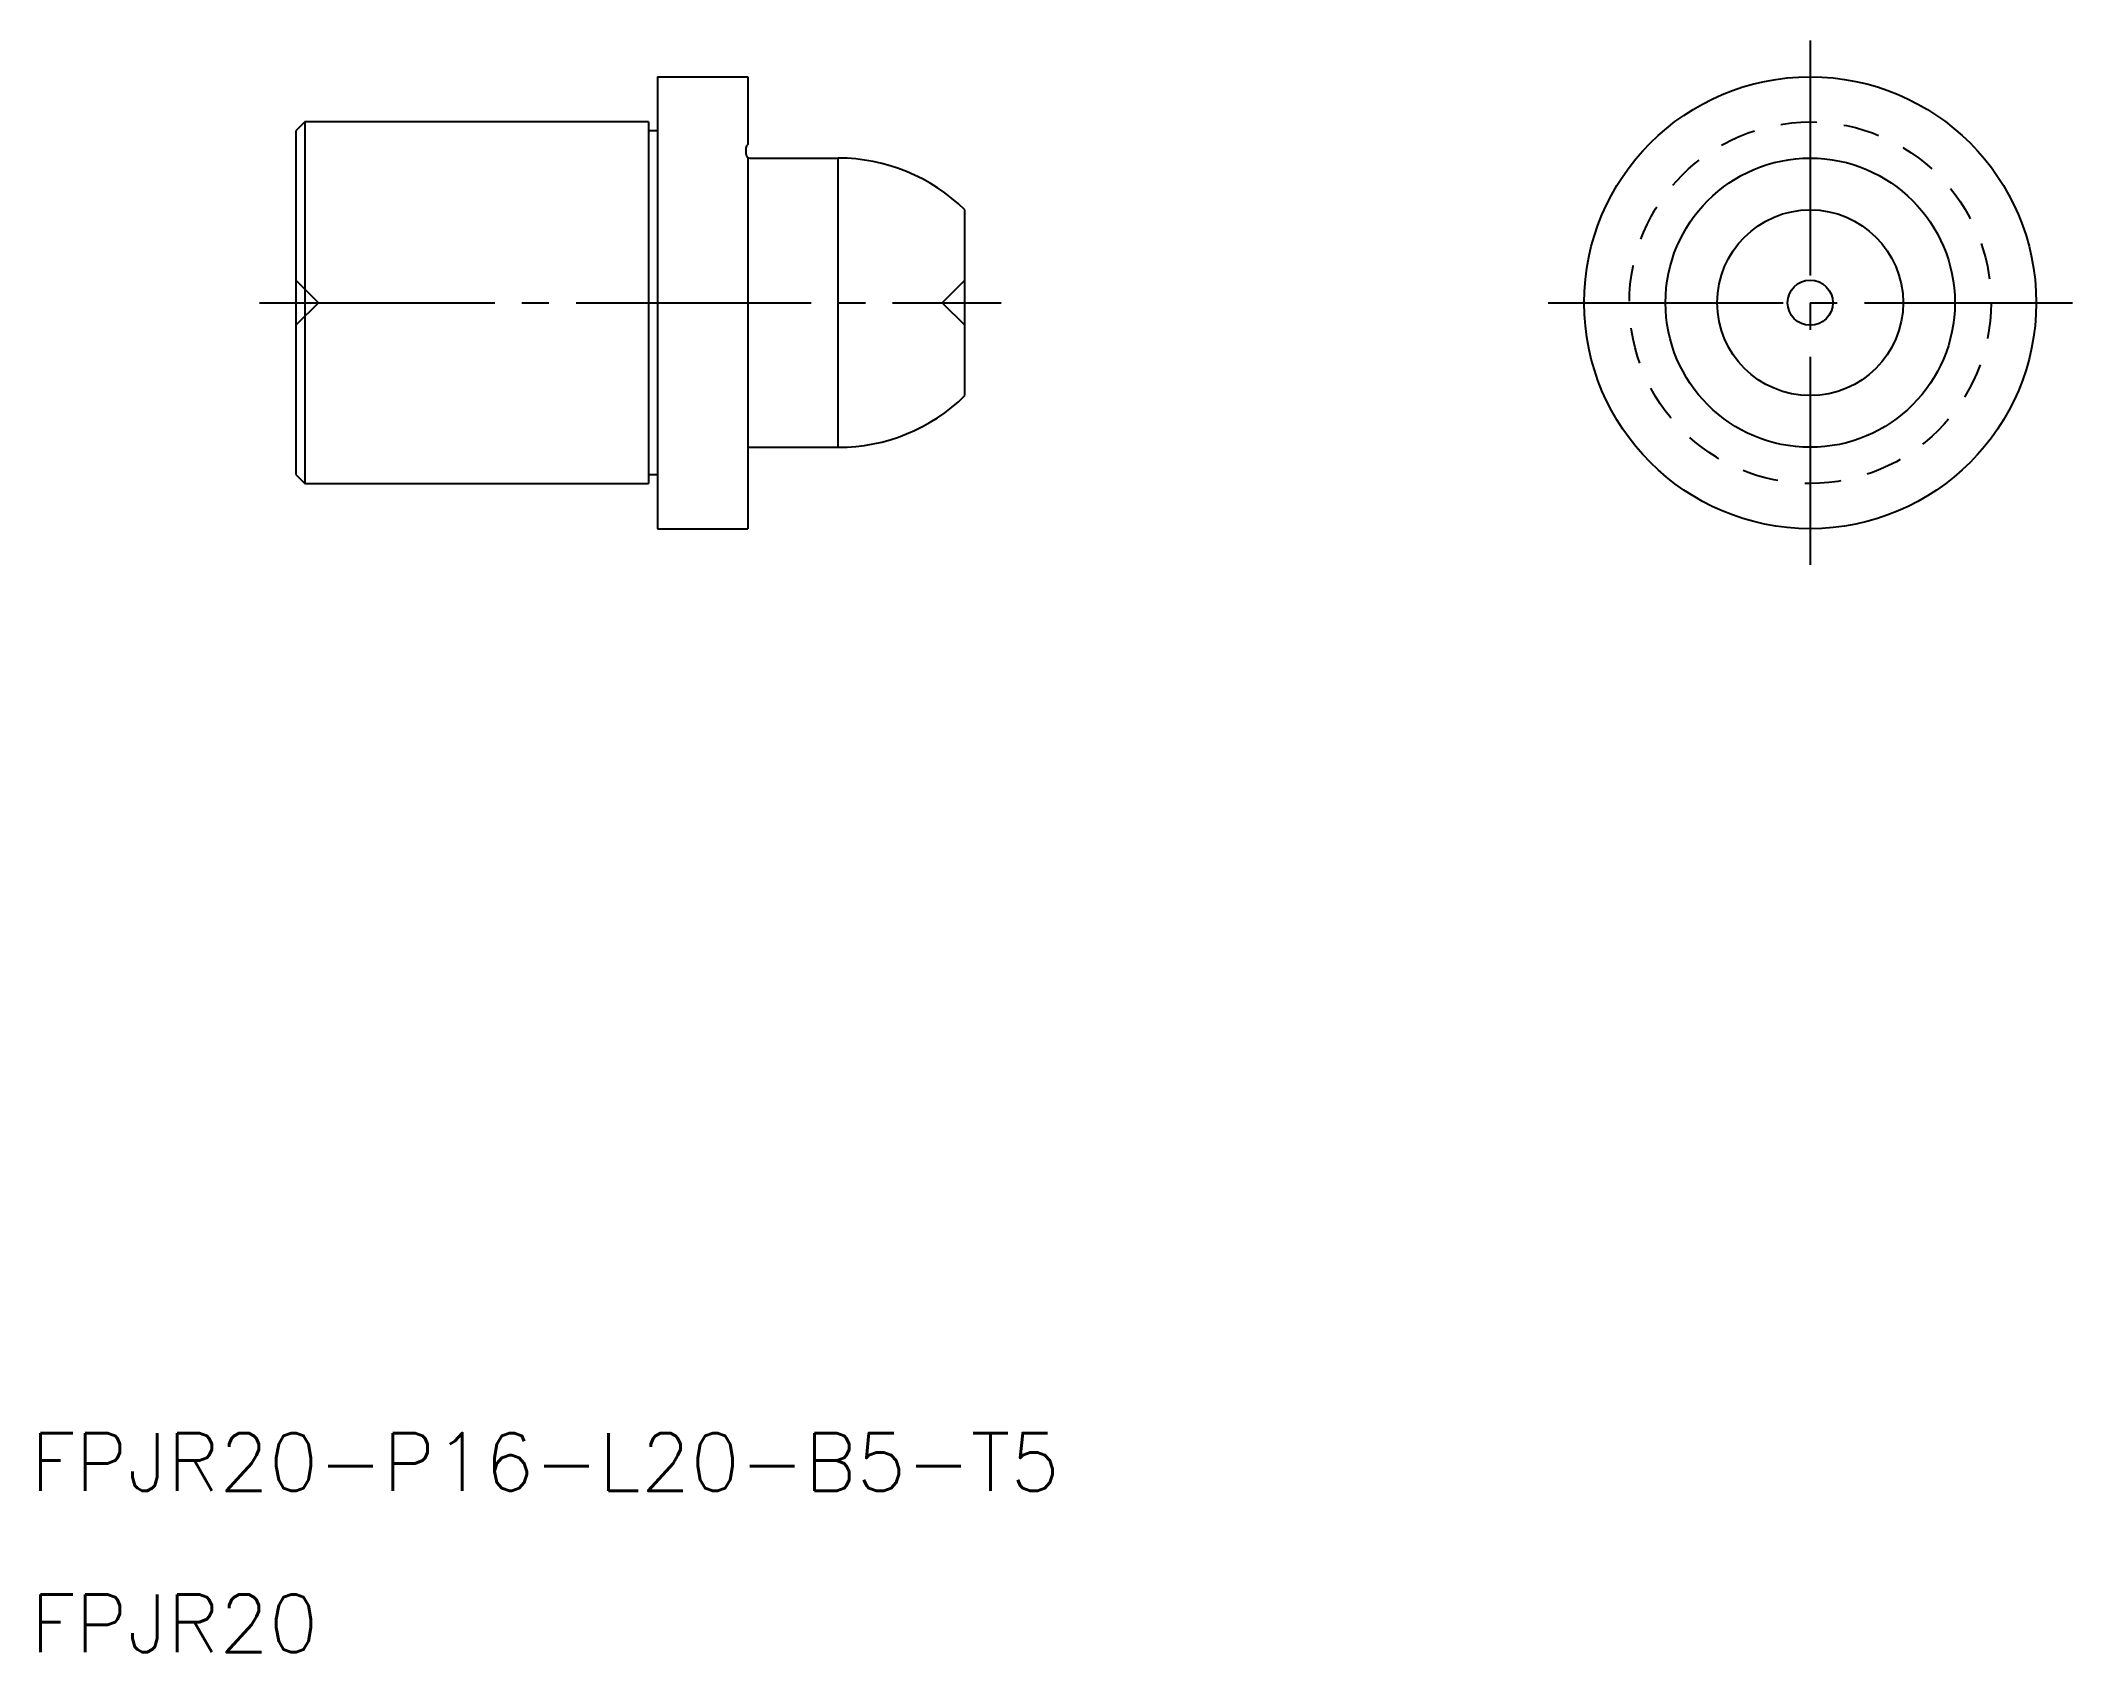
# Model space of a CAD drawing. Extents: x 60 to 172, y 112 to 201.
import ezdxf

# ---------------------------------------------------------------- set-up
doc = ezdxf.new("R2010")
doc.units = 0
doc.linetypes.add('CENTER', pattern=[17.5, 13, -1.5, 1.5, -1.5])
doc.linetypes.add('DASHED', pattern=[3.5, 2, -1.5])
doc.layers.get('0').update_dxf_attribs({"linetype": 'CONTINUOUS'})
doc.layers.add('CENTER', color=1, linetype='CENTER')
doc.styles.get("Standard").update_dxf_attribs({"font": 'txt.shx', "bigfont": '@extfont2.shx'})

msp = doc.modelspace()

# ---------------------------------------------------------------- linework, layer by layer
at = {"color": 1, "linetype": 'CENTER'}
for p, q in [((157.59, 201.46), (157.59, 172.46)), ((143.09, 186.96), (172.09, 186.96))]:
    msp.add_line(p, q, dxfattribs=at)
at = {"color": 7, "linetype": 'CONTINUOUS'}
for p, q in [((93.84, 199.46), (93.84, 174.46)), ((93.84, 199.46), (98.84, 199.46)), ((98.84, 199.46), (98.84, 195.71)), ((98.84, 199.46), (98.84, 195.71)), ((74.34, 196.96), (73.84, 196.46)), ((93.34, 196.96), (74.34, 196.96)), ((74.34, 196.96), (74.34, 176.96)), ((93.34, 196.96), (93.34, 176.96)), ((73.84, 196.46), (73.84, 177.46)), ((93.84, 196.46), (93.34, 196.46)), ((98.74, 195.16), (98.74, 195.54)), ((98.84, 194.99), (98.84, 174.46)), ((98.84, 194.99), (98.84, 174.46)), ((98.94, 194.96), (103.84, 194.96)), ((103.84, 178.96), (103.84, 194.96)), ((110.84, 181.82), (110.84, 192.1)), ((98.84, 178.96), (103.84, 178.96)), ((73.84, 177.46), (74.34, 176.96)), ((74.34, 176.96), (93.34, 176.96)), ((93.34, 177.46), (93.84, 177.46)), ((93.84, 174.46), (98.84, 174.46))]:
    msp.add_line(p, q, dxfattribs=at)
at = {"color": 3, "linetype": 'DASHED'}
for p, q in [((73.84, 188.21), (75.09, 186.96)), ((110.84, 188.21), (109.59, 186.96)), ((75.09, 186.96), (73.84, 185.71)), ((109.59, 186.96), (110.84, 185.71))]:
    msp.add_line(p, q, dxfattribs=at)
at = {"color": 7, "linetype": 'CONTINUOUS'}
for radius in [12.5, 8, 5.14, 1.25]:
    msp.add_circle((157.59, 186.96), radius, dxfattribs=at)
at = {"color": 3, "linetype": 'DASHED'}
msp.add_circle((157.59, 186.96), 10, dxfattribs=at)
at = {"color": 7, "linetype": 'CONTINUOUS'}
for centre, radius, start, end in [((98.94, 195.54), 0.2, 120, 180), ((98.94, 195.16), 0.2, 180, 270), ((103.84, 184.96), 10, 45.573, 90), ((103.84, 188.96), 10, 270, 314.427)]:
    msp.add_arc(centre, radius, start, end, dxfattribs=at)
at = {"layer": 'CENTER', "color": 1, "linetype": 'CENTER'}
msp.add_line((71.84, 186.96), (112.84, 186.96), dxfattribs=at)

# ---------------------------------------------------------------- texts
at = {"color": 7, "linetype": 'CONTINUOUS'}
for s, p in [('FPJR20-P16-L20-B5-T5', (59.18, 121.23)), ('FPJR20', (59.18, 112.3))]:
    msp.add_text(s, height=3.2, dxfattribs=at).set_placement(p)

doc.saveas('drawing.dxf')
